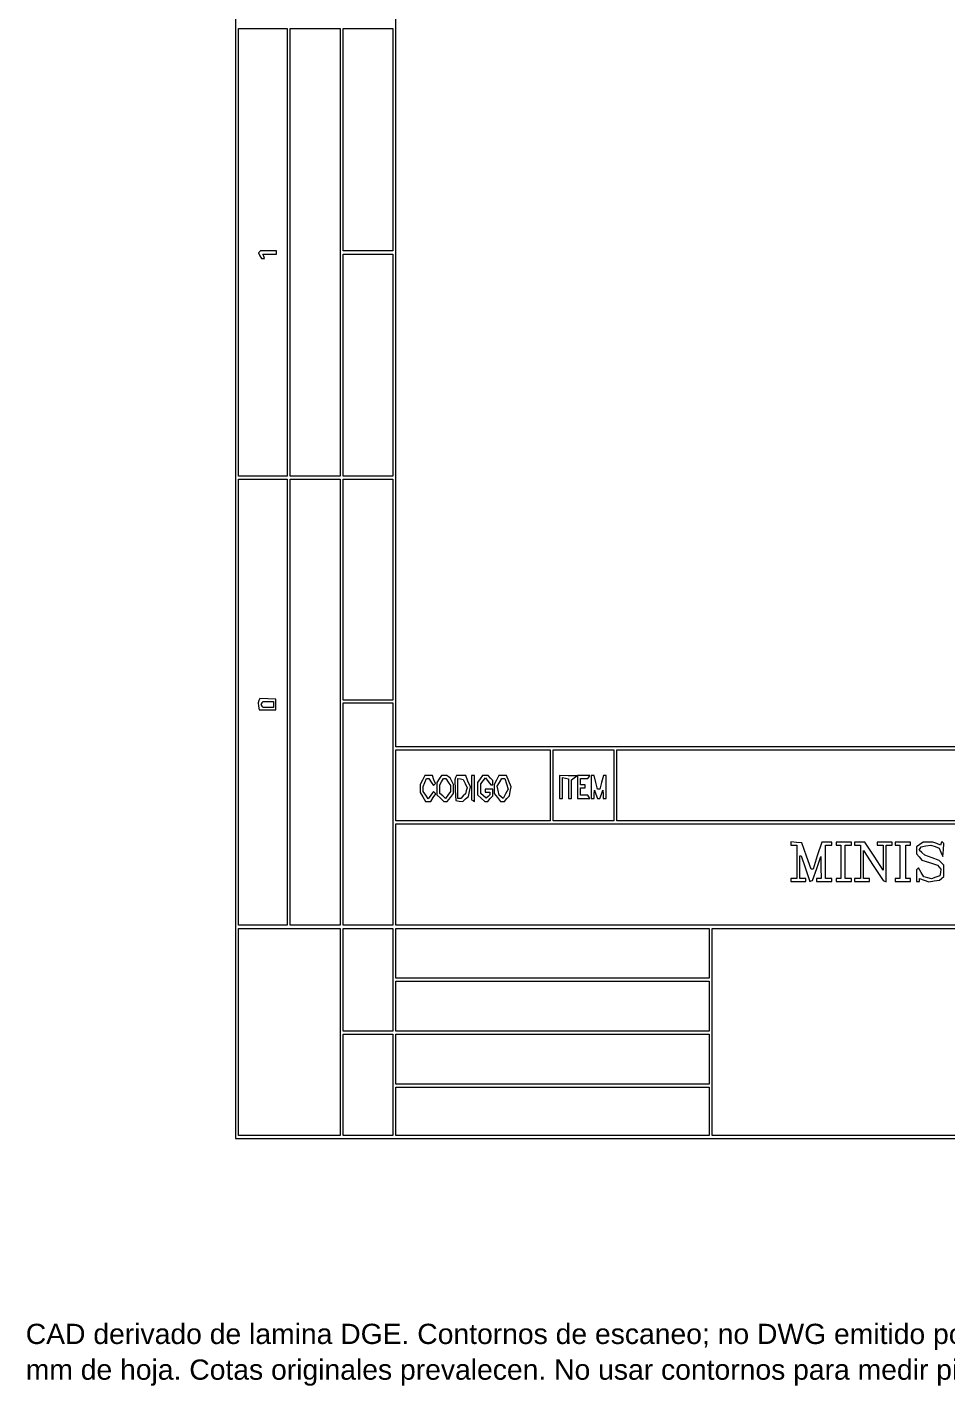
# Paper-space layout 'AN-07-DGE-065' of a CAD drawing. Header units: metres, sheet in millimetres. Extents: x 12 to 193, y 4 to 291.
# Drawn here: x 12.1 to 89.3, y 4.5 to 118.6 of the extents above; entities that cross this region are included whole.
import ezdxf

# ---------------------------------------------------------------- set-up
doc = ezdxf.new("R2010")
doc.units = ezdxf.units.M
doc.layers.add('DGE_CONTORNOS', color=7, linetype='Continuous', lineweight=0)
doc.layers.add('DGE_DATOS', color=7, linetype='Continuous', lineweight=0)
doc.styles.add('DGE_ARIAL', font='arial.ttf')

# ---------------------------------------------------------------- blocks, each defined once
blk = doc.blocks.new('LP_REF_DGE_MT_065')
at = {"layer": 'DGE_CONTORNOS'}
for points in [[(29.61, 147.69), (29.61, 25.26), (111.34, 25.26), (193.06, 25.26), (193.06, 147.69), (193.06, 270.12), (111.34, 270.12), (29.61, 270.12)], [(192.81, 164.01), (192.81, 58.15), (117.94, 58.15), (43.07, 58.15), (43.07, 164.01), (43.07, 269.86), (117.94, 269.86), (192.81, 269.86)], [(33.93, 99.68), (33.93, 80.89), (31.9, 80.89), (29.87, 80.89), (29.87, 99.68), (29.87, 118.48), (31.9, 118.48), (33.93, 118.48)], [(38.38, 99.68), (38.38, 80.89), (36.28, 80.89), (34.18, 80.89), (34.18, 99.68), (34.18, 118.48), (36.28, 118.48), (38.38, 118.48)], [(42.82, 109.14), (42.82, 99.81), (40.72, 99.81), (38.63, 99.81), (38.63, 109.14), (38.63, 118.48), (40.72, 118.48), (42.82, 118.48)], [(31.61, 99.73), (31.53, 99.65), (31.65, 99.41), (31.78, 99.17), (31.92, 99.17), (32.05, 99.17), (31.98, 99.36), (31.91, 99.55), (32.47, 99.55), (33.04, 99.55), (33.04, 99.68), (33.04, 99.81), (32.36, 99.81), (31.69, 99.81)], [(42.82, 90.22), (42.82, 80.89), (40.72, 80.89), (38.63, 80.89), (38.63, 90.22), (38.63, 99.55), (40.72, 99.55), (42.82, 99.55)], [(33.93, 61.9), (33.93, 43.17), (31.9, 43.17), (29.87, 43.17), (29.87, 61.9), (29.87, 80.63), (31.9, 80.63), (33.93, 80.63)], [(38.38, 61.9), (38.38, 43.17), (36.28, 43.17), (34.18, 43.17), (34.18, 61.9), (34.18, 80.63), (36.28, 80.63), (38.38, 80.63)], [(42.82, 71.36), (42.82, 62.09), (40.72, 62.09), (38.63, 62.09), (38.63, 71.36), (38.63, 80.63), (40.72, 80.63), (42.82, 80.63)], [(31.57, 62.04), (31.5, 61.85), (31.54, 61.56), (31.58, 61.26), (32.28, 61.26), (32.98, 61.26), (32.98, 61.71), (32.98, 62.15), (32.31, 62.19), (31.64, 62.23)], [(32.79, 61.71), (32.79, 61.45), (32.35, 61.45), (31.91, 61.45), (31.83, 61.58), (31.76, 61.71), (31.83, 61.84), (31.91, 61.96), (32.35, 61.96), (32.79, 61.96)], [(42.82, 52.5), (42.82, 43.17), (40.72, 43.17), (38.63, 43.17), (38.63, 52.5), (38.63, 61.84), (40.72, 61.84), (42.82, 61.84)], [(56.03, 54.91), (56.03, 51.93), (49.55, 51.93), (43.07, 51.93), (43.07, 54.91), (43.07, 57.9), (49.55, 57.9), (56.03, 57.9)], [(61.36, 54.91), (61.36, 51.93), (58.82, 51.93), (56.28, 51.93), (56.28, 54.91), (56.28, 57.9), (58.82, 57.9), (61.36, 57.9)], [(186.71, 54.91), (186.71, 51.93), (124.16, 51.93), (61.62, 51.93), (61.62, 54.91), (61.62, 57.9), (124.16, 57.9), (186.71, 57.9)], [(45.3, 55.36), (45.11, 54.99), (45.11, 54.65), (45.11, 54.32), (45.32, 53.95), (45.54, 53.58), (45.77, 53.58), (45.99, 53.58), (46.2, 53.9), (46.41, 54.22), (46.32, 54.31), (46.23, 54.4), (46.01, 54.1), (45.78, 53.8), (45.57, 54.1), (45.36, 54.4), (45.36, 54.62), (45.36, 54.84), (45.51, 55.16), (45.65, 55.49), (45.75, 55.49), (45.84, 55.49), (46.03, 55.2), (46.22, 54.91), (46.3, 54.99), (46.38, 55.07), (46.26, 55.4), (46.13, 55.74), (45.81, 55.74), (45.49, 55.74)], [(46.7, 55.46), (46.5, 55.17), (46.5, 54.65), (46.5, 54.13), (46.8, 53.86), (47.09, 53.58), (47.23, 53.58), (47.37, 53.58), (47.64, 53.91), (47.9, 54.25), (47.9, 54.62), (47.9, 54.99), (47.75, 55.27), (47.61, 55.55), (47.47, 55.64), (47.33, 55.74), (47.11, 55.74), (46.9, 55.74)], [(47.45, 55.2), (47.65, 54.92), (47.65, 54.66), (47.65, 54.4), (47.44, 54.11), (47.24, 53.82), (47, 54.04), (46.76, 54.25), (46.76, 54.62), (46.76, 54.98), (46.91, 55.23), (47.07, 55.49), (47.16, 55.49), (47.25, 55.49)], [(48.08, 55.57), (48.01, 55.4), (48.05, 54.52), (48.09, 53.64), (48.39, 53.6), (48.68, 53.56), (48.92, 53.78), (49.17, 54), (49.24, 54.4), (49.32, 54.81), (49.12, 55.27), (48.93, 55.74), (48.54, 55.74), (48.15, 55.74)], [(48.89, 55.07), (49.06, 54.72), (48.98, 54.47), (48.9, 54.22), (48.71, 54.03), (48.52, 53.83), (48.4, 53.83), (48.28, 53.83), (48.28, 54.67), (48.28, 55.5), (48.5, 55.46), (48.72, 55.42)], [(49.42, 54.73), (49.42, 53.72), (49.55, 53.64), (49.68, 53.57), (49.68, 54.65), (49.68, 55.74), (49.55, 55.74), (49.42, 55.74)], [(50.13, 55.46), (49.93, 55.17), (49.93, 54.65), (49.93, 54.13), (50.23, 53.86), (50.52, 53.58), (50.65, 53.58), (50.78, 53.58), (50.99, 53.81), (51.2, 54.04), (51.2, 54.32), (51.2, 54.6), (50.88, 54.6), (50.57, 54.6), (50.57, 54.47), (50.57, 54.34), (50.76, 54.34), (50.95, 54.34), (50.95, 54.24), (50.95, 54.14), (50.8, 53.99), (50.65, 53.84), (50.42, 54.05), (50.19, 54.25), (50.19, 54.65), (50.19, 55.04), (50.39, 55.29), (50.58, 55.55), (50.82, 55.26), (51.05, 54.98), (51.13, 54.98), (51.2, 54.98), (51.2, 55.16), (51.2, 55.34), (51, 55.54), (50.8, 55.74), (50.57, 55.74), (50.33, 55.74)], [(51.52, 55.36), (51.33, 54.99), (51.33, 54.62), (51.33, 54.25), (51.59, 53.91), (51.86, 53.58), (52.02, 53.58), (52.18, 53.58), (52.39, 53.81), (52.6, 54.04), (52.67, 54.42), (52.75, 54.8), (52.55, 55.27), (52.36, 55.74), (52.04, 55.74), (51.72, 55.74)], [(52.34, 55.05), (52.49, 54.61), (52.28, 54.21), (52.08, 53.82), (51.9, 53.96), (51.73, 54.11), (51.64, 54.48), (51.56, 54.86), (51.77, 55.17), (51.97, 55.49), (52.08, 55.49), (52.2, 55.49)], [(56.79, 54.79), (56.79, 53.83), (56.92, 53.83), (57.04, 53.83), (57.04, 54.71), (57.04, 55.59), (57.3, 55.52), (57.55, 55.46), (57.55, 54.64), (57.55, 53.83), (57.68, 53.83), (57.81, 53.83), (57.81, 54.61), (57.81, 55.39), (58.03, 55.56), (58.25, 55.73), (57.52, 55.73), (56.79, 55.74)], [(58.31, 54.79), (58.31, 53.83), (58.83, 53.83), (59.35, 53.83), (59.27, 53.96), (59.19, 54.09), (58.88, 54.09), (58.57, 54.09), (58.57, 54.41), (58.57, 54.72), (58.76, 54.72), (58.95, 54.72), (58.95, 54.85), (58.95, 54.98), (58.76, 54.98), (58.57, 54.98), (58.57, 55.23), (58.57, 55.49), (58.88, 55.49), (59.19, 55.49), (59.27, 55.61), (59.35, 55.74), (58.83, 55.74), (58.31, 55.74)], [(59.46, 54.79), (59.46, 53.83), (59.58, 53.83), (59.71, 53.83), (59.72, 54.18), (59.73, 54.53), (59.86, 54.18), (59.99, 53.83), (60.09, 53.83), (60.2, 53.83), (60.33, 54.18), (60.45, 54.53), (60.46, 54.18), (60.47, 53.83), (60.6, 53.83), (60.73, 53.83), (60.73, 54.79), (60.73, 55.74), (60.6, 55.74), (60.48, 55.74), (60.33, 55.17), (60.19, 54.6), (60.09, 54.6), (60, 54.6), (59.85, 55.17), (59.71, 55.74), (59.58, 55.74), (59.46, 55.74)], [(192.81, 47.42), (192.81, 43.17), (117.94, 43.17), (43.07, 43.17), (43.07, 47.42), (43.07, 51.68), (117.94, 51.68), (192.81, 51.68)], [(87.04, 49.95), (86.76, 49.76), (86.76, 49.46), (86.76, 49.16), (86.98, 48.91), (87.21, 48.65), (87.86, 48.44), (88.52, 48.23), (88.67, 48.06), (88.81, 47.88), (88.77, 47.6), (88.73, 47.31), (88.38, 47.2), (88.02, 47.08), (87.71, 47.16), (87.39, 47.24), (87.16, 47.61), (86.93, 47.99), (86.85, 47.91), (86.76, 47.82), (86.76, 47.34), (86.76, 46.85), (86.89, 46.85), (87.02, 46.85), (87.02, 46.97), (87.02, 47.09), (87.41, 46.95), (87.79, 46.82), (88.24, 46.89), (88.69, 46.96), (88.87, 47.11), (89.05, 47.26), (89.05, 47.74), (89.05, 48.23), (88.86, 48.42), (88.67, 48.6), (88.07, 48.83), (87.46, 49.05), (87.22, 49.27), (86.99, 49.49), (87.07, 49.63), (87.15, 49.76), (87.56, 49.84), (87.97, 49.91), (88.32, 49.78), (88.67, 49.65), (88.82, 49.3), (88.98, 48.94), (89.02, 49.5), (89.06, 50.05), (88.98, 50.13), (88.89, 50.21), (88.83, 50.06), (88.78, 49.91), (88.46, 50.03), (88.14, 50.15), (87.73, 50.15), (87.33, 50.15)], [(76.22, 50.03), (76.22, 49.9), (76.48, 49.9), (76.73, 49.9), (76.73, 48.5), (76.73, 47.1), (76.48, 47.1), (76.22, 47.1), (76.22, 46.98), (76.22, 46.85), (76.86, 46.85), (77.49, 46.85), (77.49, 46.98), (77.49, 47.1), (77.24, 47.1), (76.98, 47.1), (76.98, 48.06), (76.98, 49.01), (77.04, 49.01), (77.09, 49.01), (77.45, 47.93), (77.8, 46.85), (77.92, 46.89), (78.05, 46.93), (78.39, 47.94), (78.74, 48.94), (78.75, 48.02), (78.76, 47.1), (78.57, 47.1), (78.38, 47.1), (78.38, 46.98), (78.38, 46.85), (79.02, 46.85), (79.65, 46.85), (79.65, 46.98), (79.65, 47.1), (79.4, 47.1), (79.14, 47.1), (79.14, 48.5), (79.14, 49.9), (79.4, 49.9), (79.65, 49.9), (79.65, 50.02), (79.65, 50.15), (79.23, 50.15), (78.81, 50.15), (78.44, 49.01), (78.08, 47.87), (78, 47.87), (77.92, 47.87), (77.53, 48.98), (77.15, 50.09), (76.68, 50.13), (76.22, 50.17)], [(80.03, 50.02), (80.03, 49.9), (80.22, 49.9), (80.41, 49.9), (80.41, 48.5), (80.41, 47.1), (80.22, 47.1), (80.03, 47.1), (80.03, 46.98), (80.03, 46.85), (80.67, 46.85), (81.3, 46.85), (81.3, 46.98), (81.3, 47.1), (81.05, 47.1), (80.79, 47.1), (80.79, 48.5), (80.79, 49.9), (81.05, 49.9), (81.3, 49.9), (81.3, 50.02), (81.3, 50.15), (80.67, 50.15), (80.03, 50.15)], [(81.56, 50.02), (81.56, 49.9), (81.81, 49.9), (82.06, 49.9), (82.06, 48.5), (82.06, 47.1), (81.81, 47.1), (81.56, 47.1), (81.56, 46.98), (81.56, 46.85), (82.19, 46.85), (82.83, 46.85), (82.83, 46.98), (82.83, 47.1), (82.57, 47.1), (82.32, 47.1), (82.32, 48.28), (82.32, 49.45), (83.14, 48.18), (83.96, 46.92), (84.09, 46.87), (84.22, 46.83), (84.22, 48.36), (84.22, 49.9), (84.48, 49.9), (84.73, 49.9), (84.73, 50.02), (84.73, 50.15), (84.1, 50.15), (83.46, 50.15), (83.46, 50.02), (83.46, 49.9), (83.71, 49.9), (83.97, 49.9), (83.97, 48.85), (83.96, 47.8), (83.2, 48.98), (82.44, 50.15), (82, 50.15), (81.56, 50.15)], [(84.98, 50.02), (84.98, 49.9), (85.17, 49.9), (85.37, 49.9), (85.37, 48.5), (85.37, 47.1), (85.17, 47.1), (84.98, 47.1), (84.98, 46.98), (84.98, 46.85), (85.62, 46.85), (86.25, 46.85), (86.25, 46.98), (86.25, 47.1), (86.06, 47.1), (85.87, 47.1), (85.87, 48.5), (85.87, 49.9), (86.06, 49.9), (86.25, 49.9), (86.25, 50.02), (86.25, 50.15), (85.62, 50.15), (84.98, 50.15)], [(38.38, 34.21), (38.38, 25.51), (34.12, 25.51), (29.87, 25.51), (29.87, 34.21), (29.87, 42.91), (34.12, 42.91), (38.38, 42.91)], [(42.82, 38.59), (42.82, 34.28), (40.72, 34.28), (38.63, 34.28), (38.63, 38.59), (38.63, 42.91), (40.72, 42.91), (42.82, 42.91)], [(69.36, 40.82), (69.36, 38.72), (56.22, 38.72), (43.07, 38.72), (43.07, 40.82), (43.07, 42.91), (56.22, 42.91), (69.36, 42.91)], [(170.84, 34.21), (170.84, 25.51), (120.23, 25.51), (69.62, 25.51), (69.62, 34.21), (69.62, 42.91), (120.23, 42.91), (170.84, 42.91)], [(69.36, 36.37), (69.36, 34.28), (56.22, 34.28), (43.07, 34.28), (43.07, 36.37), (43.07, 38.47), (56.22, 38.47), (69.36, 38.47)], [(42.82, 29.77), (42.82, 25.51), (40.72, 25.51), (38.63, 25.51), (38.63, 29.77), (38.63, 34.02), (40.72, 34.02), (42.82, 34.02)], [(69.36, 31.93), (69.36, 29.83), (56.22, 29.83), (43.07, 29.83), (43.07, 31.93), (43.07, 34.02), (56.22, 34.02), (69.36, 34.02)], [(69.36, 27.55), (69.36, 25.51), (56.22, 25.51), (43.07, 25.51), (43.07, 27.55), (43.07, 29.58), (56.22, 29.58), (69.36, 29.58)]]:
    blk.add_lwpolyline(points, close=True, dxfattribs=at)
at = {"layer": 'DGE_DATOS', "style": 'DGE_ARIAL'}
for s, p in [('CAD derivado de lamina DGE. Contornos de escaneo; no DWG emitido por MINEM.', (12, 8)), ('mm de hoja. Cotas originales prevalecen. No usar contornos para medir piezas.', (12, 5))]:
    blk.add_text(s, height=1.7, dxfattribs=at).set_placement(p)

psp = doc.layouts.new('AN-07-DGE-065')

# ---------------------------------------------------------------- block references
at = {"layer": 'DGE_DATOS'}
psp.add_blockref('LP_REF_DGE_MT_065', (0, 0), dxfattribs=at)

doc.saveas('drawing.dxf')
